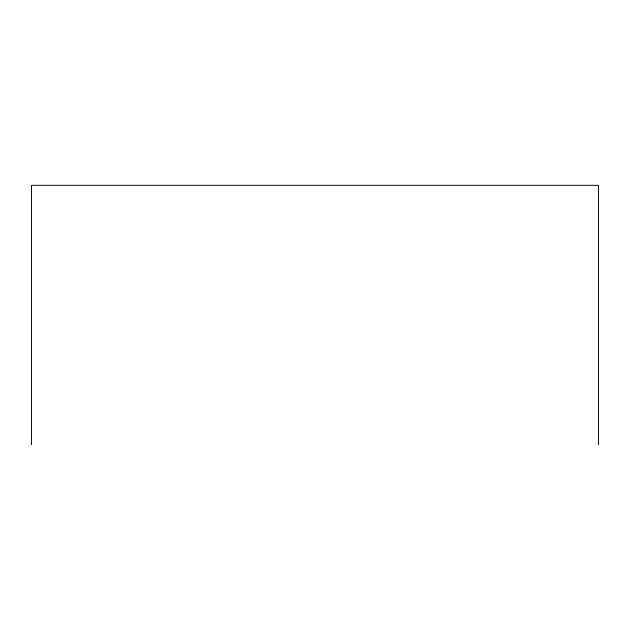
<?xml version="1.0" encoding="UTF-8"?>
<svg xmlns="http://www.w3.org/2000/svg" width="630" height="630" viewBox="0 0 630 630"><rect width="100%" height="100%" fill="white"/><g stroke="black" fill="none" stroke-linecap="round" stroke-linejoin="round"><path stroke-width="0.94" d="M598.5 444.685L598.5 185.314L31.5 185.314L31.5 444.685"/></g></svg>
